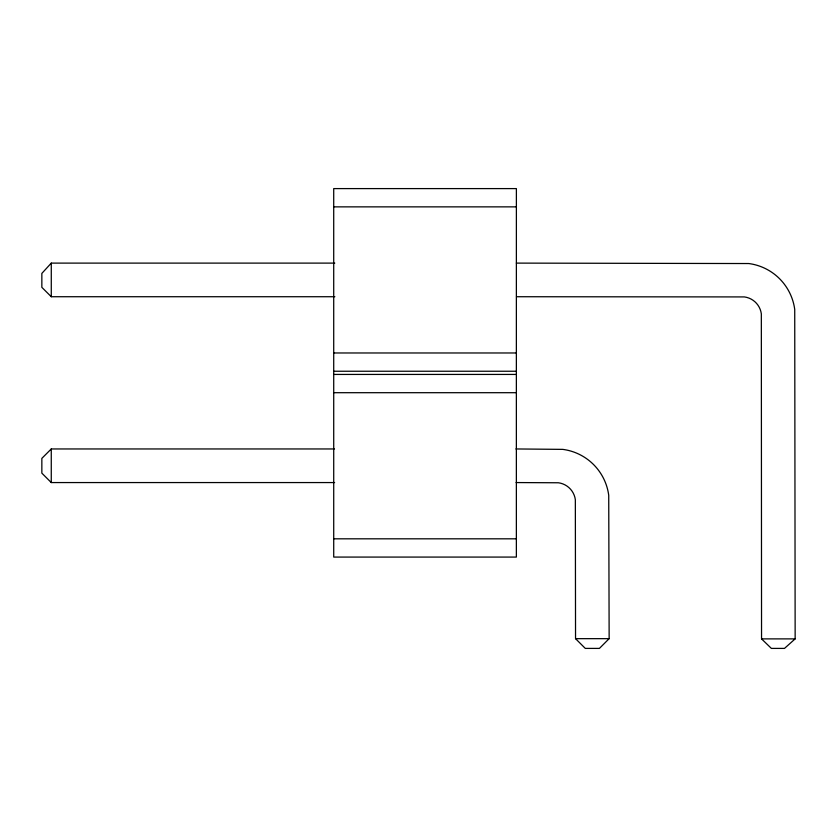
<?xml version="1.0" encoding="UTF-8"?>
<svg xmlns="http://www.w3.org/2000/svg" width="837" height="837" viewBox="0 0 837 837"><rect width="100%" height="100%" fill="white"/><g stroke="black" fill="none" stroke-linecap="round" stroke-linejoin="round"><path stroke-width="1.26" d="M516.366 374.432L516.387 188.597L333.712 188.597L333.722 557.076L516.366 557.076L516.366 374.432L333.722 374.432M334.769 263.111L51.277 263.111L41.85 273.406L41.85 287.342L51.277 296.727L334.852 296.727M334.486 448.956L51.266 448.956L41.85 458.373L41.85 473.146L51.266 482.562L334.601 482.562M515.906 448.956L562.788 449.375A53.369 53.369 0 0 1 608.729 495.326L609.148 638.662L599.418 648.403L585.283 648.403L575.542 638.662L575.343 499.72A19.69 19.69 0 0 0 558.394 482.771L516.094 482.562M516.356 263.111L748.78 263.54A53.369 53.369 0 0 1 794.731 309.481L795.15 638.882L784.489 648.403L771.369 648.403L761.544 638.882L761.335 313.875A19.69 19.69 0 0 0 744.386 296.926L516.502 296.727M333.712 206.865L516.387 206.865M333.712 352.973L516.387 352.973M333.712 371.241L516.387 371.241M333.722 392.699L516.366 392.699M333.722 538.819L516.366 538.819M575.542 638.662L609.148 638.662M761.544 638.882L795.15 638.882M51.277 263.111L51.277 296.727M51.266 448.956L51.266 482.562"/></g></svg>
